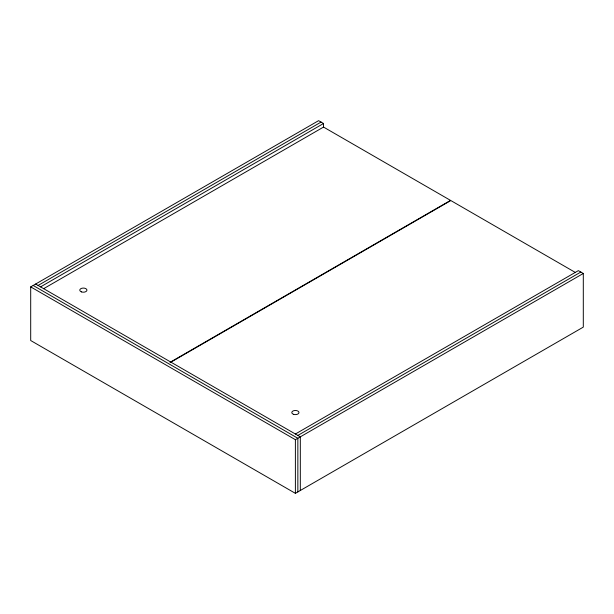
<?xml version="1.0" encoding="UTF-8"?>
<svg xmlns="http://www.w3.org/2000/svg" width="614" height="614" viewBox="0 0 614 614"><rect width="100%" height="100%" fill="white"/><g stroke="black" fill="none" stroke-linecap="round" stroke-linejoin="round"><path stroke-width="0.92" d="M295.388 434.006L578.373 270.628L583.3 273.468L583.3 327.116L295.388 493.341L30.7 340.532L30.7 286.884L318.612 120.659L323.54 123.498L323.54 127.336M38.091 285.456L321.076 122.079M40.555 286.884L323.54 123.498M43.609 288.695L323.54 127.075L450.538 200.394L170.6 362.014M170.055 362.651L450.814 200.555L575.318 272.439M297.851 435.426L580.836 272.048M30.7 286.884L295.388 439.693L583.3 273.468M35.627 284.036L300.315 436.853L300.315 490.502M33.164 285.456L297.851 438.273L297.851 491.921M295.388 439.693L295.388 493.341M293.5 414.312A3.584 2.072 0 0 0 298.972 412.608A3.584 2.072 0 0 0 293.684 410.72A3.584 2.072 0 0 0 293.5 414.312M81.47 291.896A3.584 2.072 0 0 0 86.942 290.199A3.584 2.072 0 0 0 81.654 288.311A3.584 2.072 0 0 0 81.47 291.896"/></g></svg>
